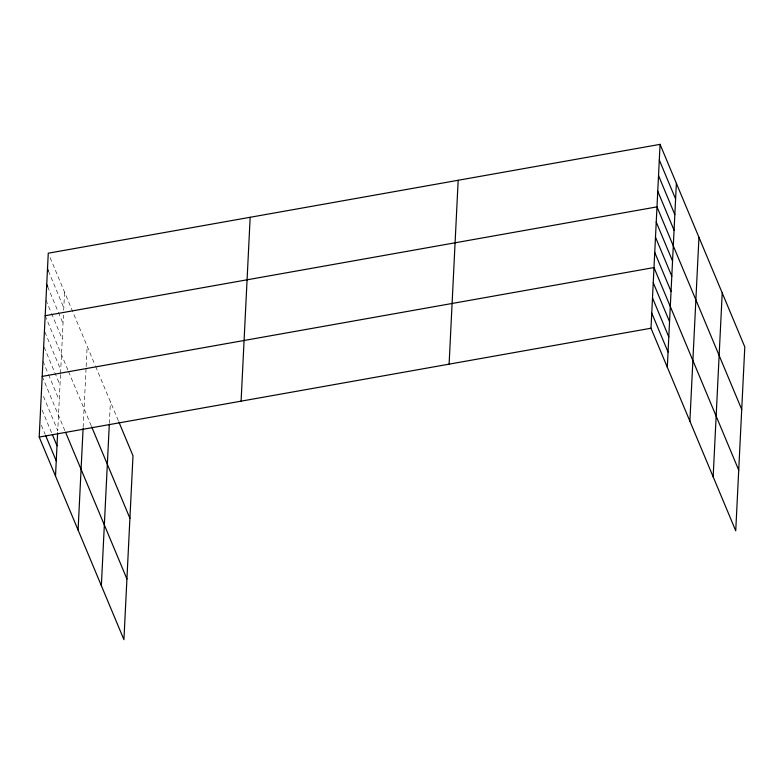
<?xml version="1.0" encoding="UTF-8"?>
<svg xmlns="http://www.w3.org/2000/svg" width="784" height="784" viewBox="0 0 784 784"><rect width="100%" height="100%" fill="white"/><g stroke="black" fill="none" stroke-linecap="round" stroke-linejoin="round"><path stroke-width="0.59" stroke-dasharray="3.92 2.94" d="M60.515 374.546L57.751 430.563L43.306 396.028M60.574 373.38L63.445 315.031M63.69 310.229L64.572 292.197M83.153 427.358L86.093 367.814M86.152 366.608L87.151 346.175M109.348 423.429L110.417 401.79M50.127 257.662L95.207 365.422M95.658 366.491L118.413 420.9M48.432 271.058L63.808 307.818M47.657 286.689L57.908 311.199M58.379 312.316L63.034 323.449M45.952 300.096L51.078 312.346M51.548 313.463L62.259 339.08M45.188 315.727L68.081 370.45M68.551 371.577L91.228 425.8M44.904 332.004L60.74 369.881M44.159 347.175L59.996 385.052M42.944 361.228L48.069 373.488M48.53 374.595L59.251 400.222M42.189 376.398L65.092 431.131M42.091 410.081L51.881 433.474M41.346 425.251L45.07 434.169"/><path stroke-width="1.18" d="M118.884 422.027L132.996 455.769L123.931 639.646L39.2 437.08L48.265 253.203L660.069 144.354L744.8 346.92L735.735 530.797L651.004 328.231L660.069 144.354M55.507 476.064L57.634 432.895M78.086 530.053L83.094 428.525M101.352 585.668L109.29 424.634M241.09 401.163L250.165 217.286M449.105 364.158L458.17 180.281M667.311 367.226L676.376 183.348M689.891 421.204L698.956 237.327M713.156 476.819L722.221 292.942M45.188 315.727L656.982 206.878L741.713 409.434M42.189 376.398L653.993 267.56L738.724 470.116M39.2 437.08L651.004 328.231M659.295 159.985L675.602 198.979M658.521 175.616L674.838 214.6M657.756 191.247L674.064 230.231M656.237 222.048L672.545 261.033M655.493 237.219L671.8 276.203M654.738 252.389L671.045 291.374M653.248 282.72L669.556 321.714M652.494 297.891L668.801 336.885M651.749 313.061L668.056 352.055M47.501 268.834L48.432 271.058M46.726 284.465L47.657 286.689M91.679 426.868L129.919 518.283M65.562 432.258L126.93 578.964M52.342 434.591L57.007 445.733M45.541 435.277L56.252 460.904"/></g></svg>
